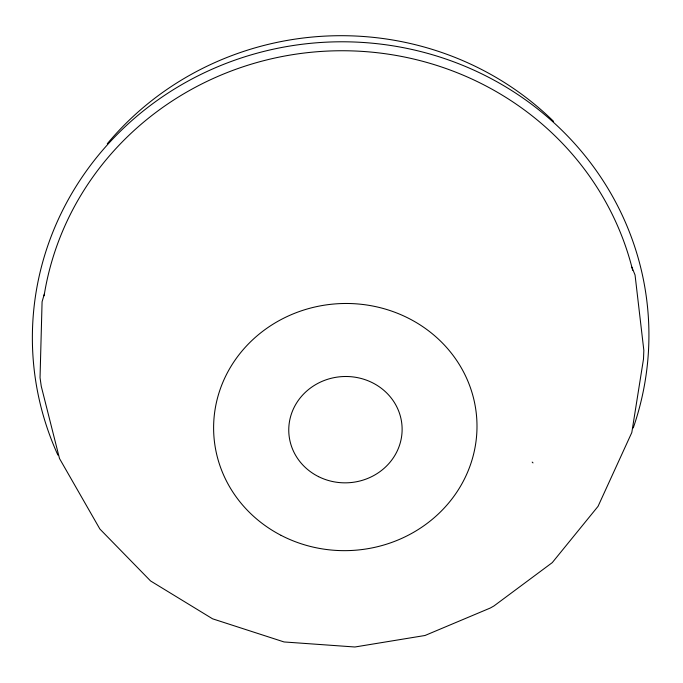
<?xml version="1.0" encoding="UTF-8"?>
<svg xmlns="http://www.w3.org/2000/svg" width="683" height="683" viewBox="0 0 683 683"><rect width="100%" height="100%" fill="white"/><g stroke="black" fill="none" stroke-linecap="round" stroke-linejoin="round"><path stroke-width="1.02" d="M44.438 293.673L42.081 301.775L40.041 377.673L41.27 386.313L59.498 458.515L99.889 529.035L150.567 580.951L212.584 618.815L284.06 641.952L354.904 646.997L424.988 635.497L490.317 608.015L493.954 605.958L552.265 562.621L598.043 506.351L631.809 432.527L643.497 359.045L643.838 350.345L635.053 275.01L631.877 267.173M532.185 462.092L533.013 462.903M44.096 295.773A300.025 286.672 -2.9 0 1 328.489 51.037A300.025 286.672 -2.9 0 1 632.663 270.263M57.893 455.074A308.315 294.621 -2.9 0 1 326.875 42.141A308.315 294.621 -2.9 0 1 633.235 427.959M107.291 143.729A298.13 285.853 -2.9 0 1 553.554 121.352M318.585 476.657A56.689 53.163 -2.9 0 0 402.099 427.729A56.689 53.163 -2.9 0 0 315.648 384.614A56.689 53.163 -2.9 0 0 318.585 476.657M281.08 535.352A131.717 123.572 -2.9 0 0 476.982 424.51A131.717 123.572 -2.9 0 0 277.853 321.326A131.717 123.572 -2.9 0 0 281.08 535.352"/></g></svg>
